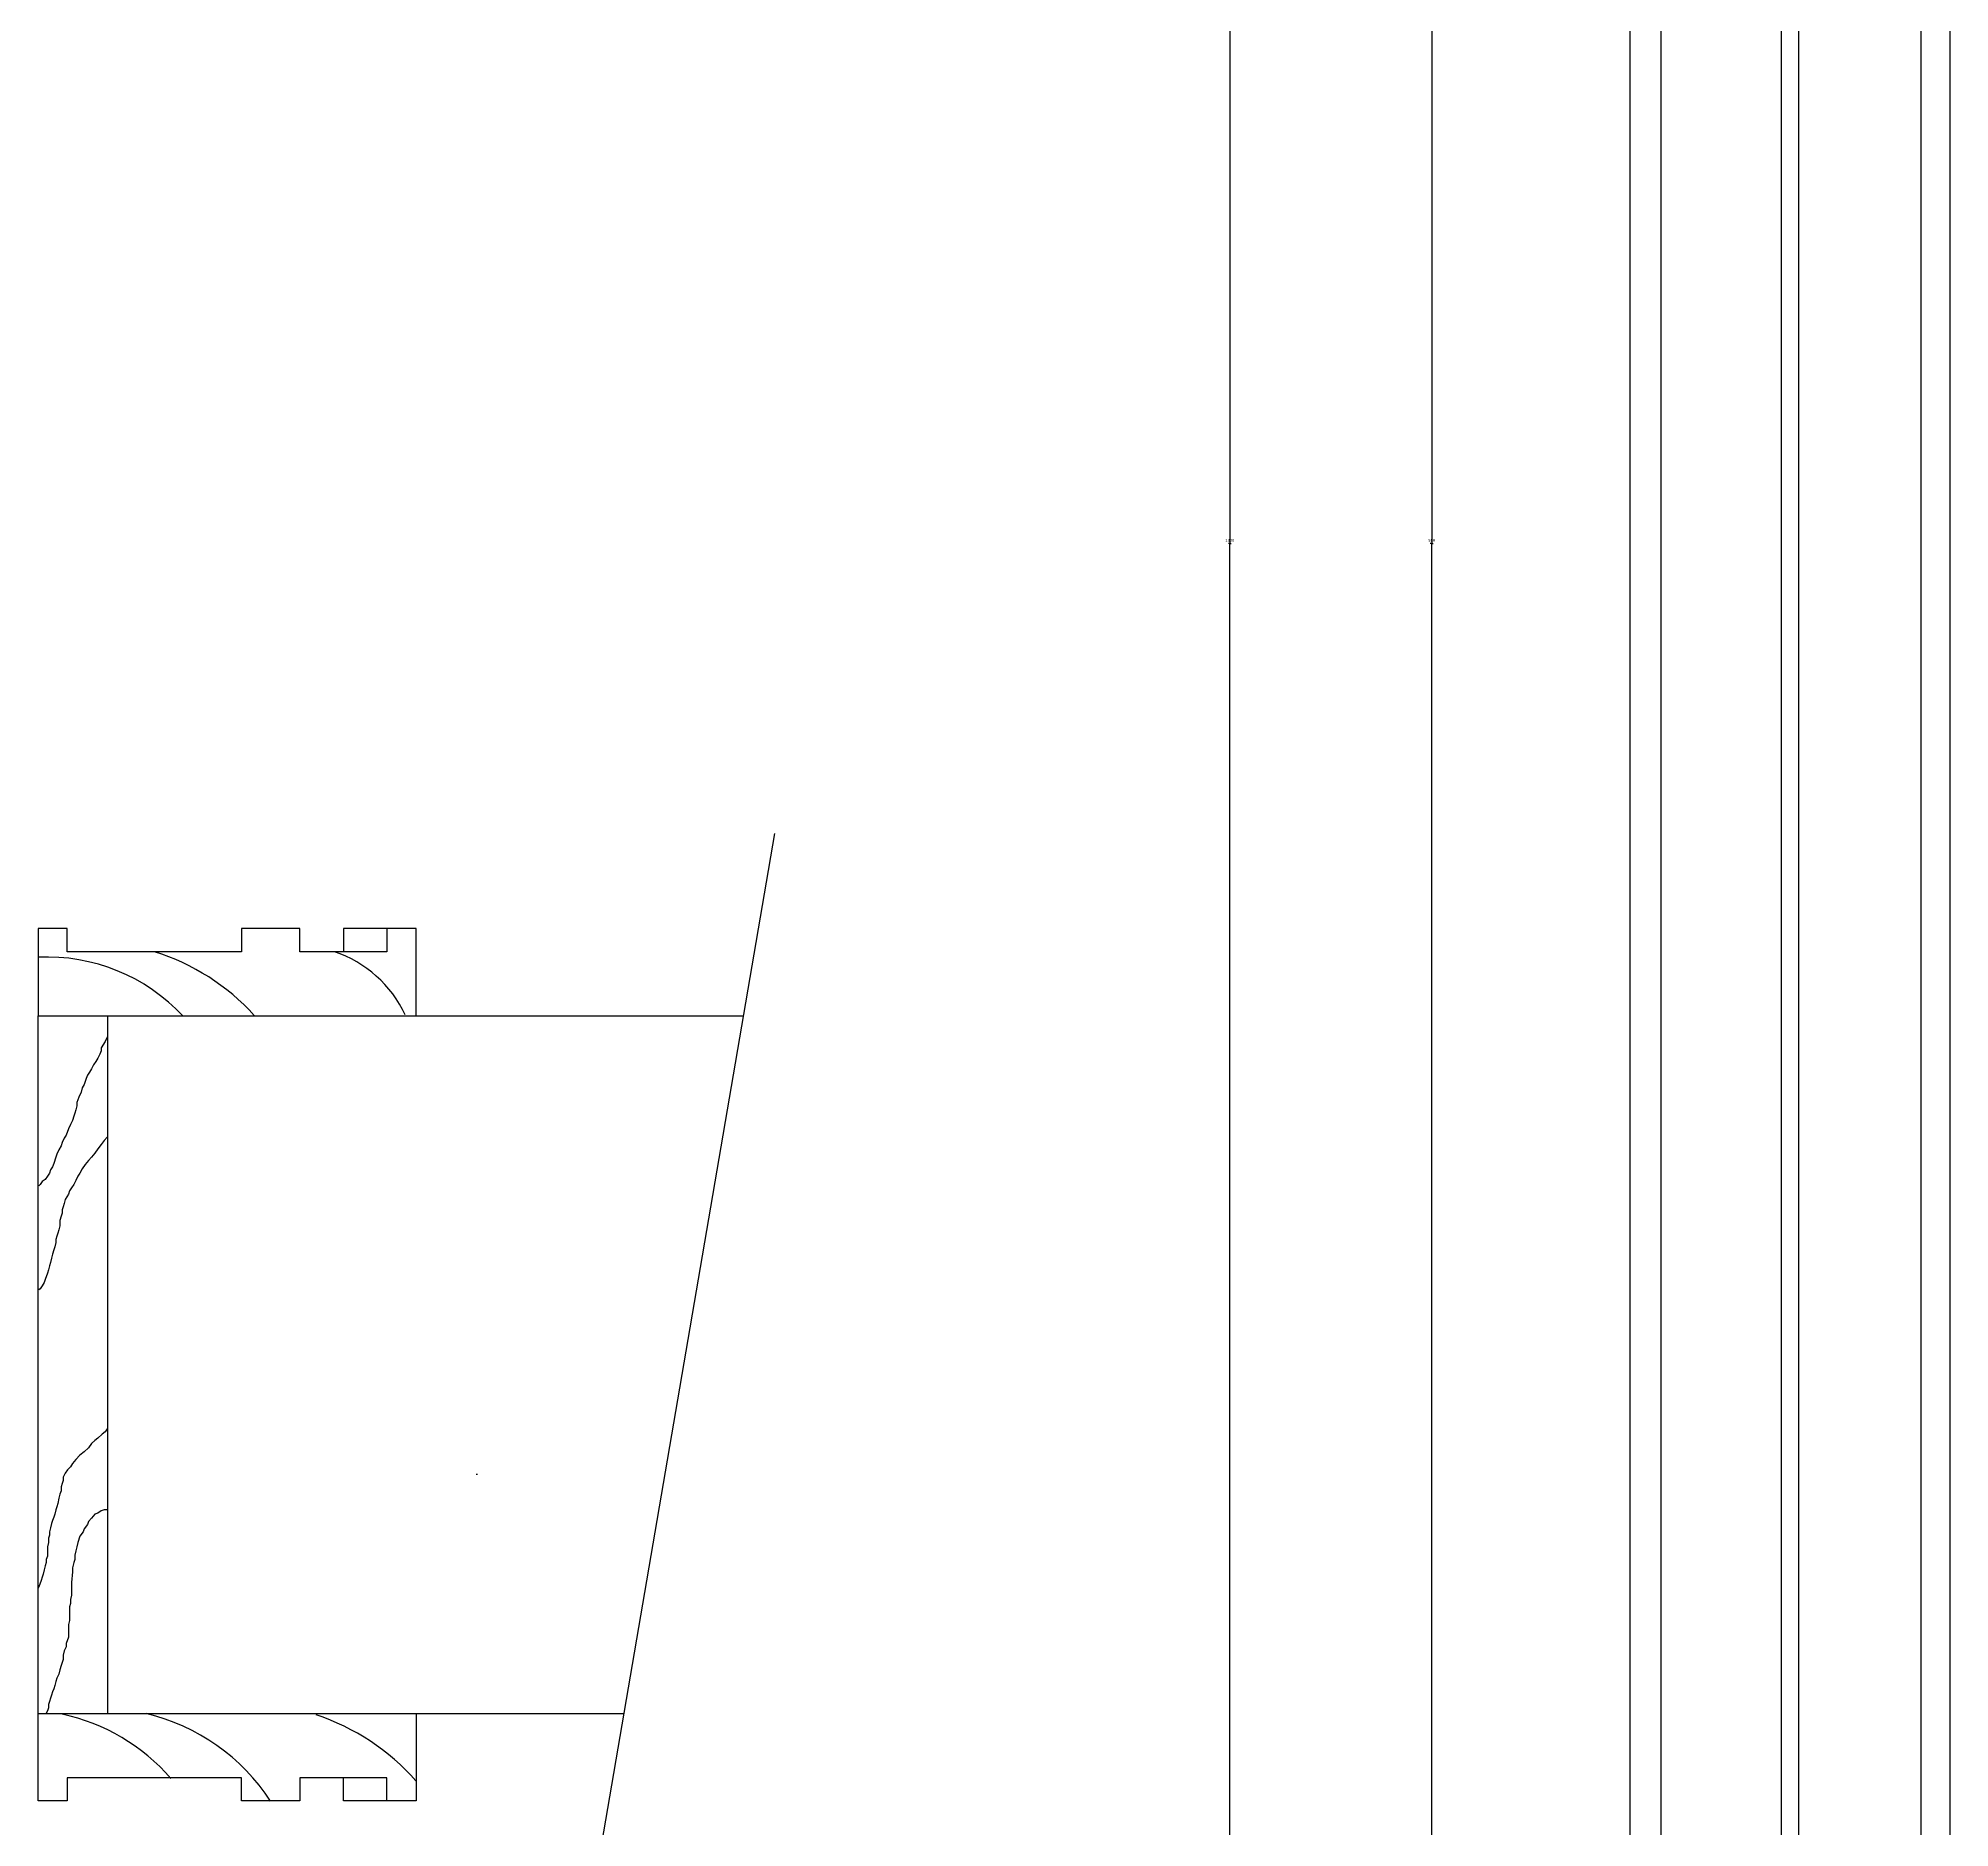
# Model space of a CAD drawing. Header units: metres. Extents: x 88 to 3581, y 92 to 4705.
# Drawn here: x 2480 to 3137, y 1897 to 2513 of the extents above; entities that cross this region are included whole.
import ezdxf

# ---------------------------------------------------------------- set-up
doc = ezdxf.new("R2010")
doc.units = ezdxf.units.M
for name, color, linetype in [('2', 2, 'Continuous'), ('3', 3, 'Continuous'), ('4', 4, 'Continuous'), ('7', 7, 'Continuous'), ('BH', 3, 'Continuous'), ('DIM', 3, 'Continuous')]:
    doc.layers.add(name, color=color, linetype=linetype)
doc.dimstyles.get("Standard").update_dxf_attribs({"dimtxt": 2.5, "dimasz": 2.5, "dimexe": 1.25, "dimexo": 0.625, "dimtad": 1, "dimcen": 2.5, "dimazin": 3, "dimtfac": 1, "dimtmove": 0, "dimatfit": 3})

# ---------------------------------------------------------------- blocks, each defined once
blk = doc.blocks.new('*D1')
for p, q in [((2889.34, 3638.98), (2889.34, 2338.98)), ((2889.09, 2338.98), (2888.84, 2338.98)), ((2889.34, 1038.98), (2889.34, 2338.98)), ((2889.34, 2338.98), (2889.34, 2338.98)), ((2889.59, 2338.98), (2889.84, 2338.98))]:
    blk.add_line(p, q)
at = {"layer": 'Defpoints'}
for p in [(2889.34, 3638.98), (2889.34, 2338.98), (2889.34, 1038.98)]:
    blk.add_point(p, dxfattribs=at)
at = {"layer": 'DIM', "insert": (2889.34, 2340.105), "char_height": 1, "attachment_point": 5}
blk.add_mtext('1300', dxfattribs=at)
blk = doc.blocks.new('*D2')
for p, q in [((2958.78, 2918.98), (2958.78, 2338.98)), ((2958.53, 2338.98), (2958.28, 2338.98)), ((2958.78, 1758.98), (2958.78, 2338.98)), ((2958.78, 2338.98), (2958.78, 2338.98)), ((2959.03, 2338.98), (2959.28, 2338.98))]:
    blk.add_line(p, q)
at = {"layer": 'Defpoints'}
for p in [(2958.78, 2918.98), (2958.78, 2338.98), (2958.78, 1758.98)]:
    blk.add_point(p, dxfattribs=at)
at = {"layer": 'DIM', "insert": (2958.78, 2340.105), "char_height": 1, "attachment_point": 5}
blk.add_mtext('580', dxfattribs=at)

msp = doc.modelspace()

# ---------------------------------------------------------------- hatches: boundary and pattern name
at = {"layer": 'BH'}
h = msp.add_hatch(dxfattribs=at)
h.set_pattern_fill('ANSI31', scale=500)
h.paths.add_polyline_path([(2722.05, 2176.6), (2529.22, 2176.6), (2529.27, 2176.55), (2529.22, 2176.6), (2503.48, 2176.6), (2503.48, 1936.6), (2516.84, 1936.6), (2516.33, 1936.72), (2516.84, 1936.6), (2680.91, 1936.6)])
h = msp.add_hatch(dxfattribs=at)
h.set_pattern_fill('AR-CONC', scale=20)
h.paths.add_polyline_path([(2722.05, 2176.6), (2529.22, 2176.6), (2529.27, 2176.55), (2529.22, 2176.6), (2503.48, 2176.6), (2503.48, 1936.6), (2516.84, 1936.6), (2516.33, 1936.72), (2516.84, 1936.6), (2680.91, 1936.6)])

# ---------------------------------------------------------------- linework, layer by layer
at = {"layer": '2'}
msp.add_lwpolyline([(2680.91, 1936.6), (2503.48, 1936.6), (2503.48, 2176.6), (2722.05, 2176.6)], dxfattribs=at)
at = {"layer": '3'}
for p, q in [((3037.56, 2918.98), (3037.56, 1758.98)), ((3126.93, 2918.98), (3126.93, 1758.98))]:
    msp.add_line(p, q, dxfattribs=at)
at = {"layer": '4'}
for p, q in [((3026.93, 2998.98), (3026.93, 1678.98)), ((3136.93, 2998.98), (3136.93, 1678.98))]:
    msp.add_line(p, q, dxfattribs=at)
for points in [[(2609.48, 2176.6), (2609.48, 2206.6), (2599.48, 2206.6), (2599.48, 2198.6), (2569.48, 2198.6), (2569.48, 2206.6), (2549.48, 2206.6), (2549.48, 2198.6), (2489.48, 2198.6), (2489.48, 2206.6), (2479.48, 2206.6), (2479.48, 2176.6)], [(2503.48, 1936.6), (2479.48, 1936.6), (2479.48, 2176.6), (2503.48, 2176.6)], [(2609.48, 1936.6), (2609.48, 1906.6), (2599.48, 1906.6), (2599.48, 1914.6), (2569.48, 1914.6), (2569.48, 1906.6), (2549.48, 1906.6), (2549.48, 1914.6), (2489.48, 1914.6), (2489.48, 1906.6), (2479.48, 1906.6), (2479.48, 1936.6)]]:
    msp.add_lwpolyline(points, dxfattribs=at)
at = {"layer": '7'}
for p, q in [((3078.93, 3638.98), (3078.93, 1098.98)), ((3084.93, 3638.98), (3084.93, 1098.98))]:
    msp.add_line(p, q, dxfattribs=at)
for points in [[(2599.48, 2206.6), (2584.48, 2206.6), (2584.48, 2198.6)], [(2599.48, 1906.6), (2584.48, 1906.6), (2584.48, 1914.6)]]:
    msp.add_lwpolyline(points, dxfattribs=at)
at = {"layer": 'BH'}
for centre, radius, start, end in [((2482.75, 2133.22), 63.57, 42.85, 92.82), ((2496.33, 2124.37), 77.79, 42.32, 72.61), ((2568.29, 2159.37), 41.37, 25.05, 71.5), ((2473.33, 1869.3), 68.68, 41.01, 77.82), ((2500.38, 1868), 70.55, 33.12, 76.61), ((2549.9, 1860.72), 79.61, 41.59, 71.53)]:
    msp.add_arc(centre, radius, start, end, dxfattribs=at)
at = {"layer": 'DIM'}
for p, q in [((2732.8, 2239.28), (2667.78, 1860.03)), ((2500.78, 2163.41), (2500.06, 2161.97)), ((2501.14, 2164.5), (2500.78, 2163.41)), ((2502.59, 2167.76), (2501.14, 2165.58)), ((2501.14, 2165.58), (2501.14, 2164.5)), ((2503.31, 2169.2), (2502.59, 2167.76)), ((2497.16, 2157.26), (2496.44, 2156.17)), ((2497.88, 2158.35), (2497.16, 2157.26)), ((2498.61, 2159.79), (2497.88, 2158.35)), ((2499.33, 2160.88), (2498.61, 2159.79)), ((2500.06, 2161.97), (2499.33, 2160.88)), ((2494.27, 2150.38), (2493.54, 2148.57)), ((2494.63, 2151.83), (2494.27, 2150.38)), ((2495.35, 2152.92), (2494.63, 2151.83)), ((2496.08, 2155.09), (2495.35, 2152.92)), ((2496.44, 2156.17), (2496.08, 2155.09)), ((2492.1, 2143.14), (2491.74, 2142.06)), ((2492.46, 2144.23), (2492.1, 2143.14)), ((2492.82, 2145.68), (2492.46, 2144.23)), ((2493.54, 2148.57), (2492.82, 2146.76)), ((2492.82, 2146.76), (2492.82, 2145.68)), ((2489.93, 2137.72), (2489.2, 2135.54)), ((2490.65, 2139.16), (2489.93, 2137.72)), ((2491.37, 2140.61), (2490.65, 2139.16)), ((2491.74, 2142.06), (2491.37, 2140.61)), ((2486.67, 2130.48), (2485.95, 2129.03)), ((2487.4, 2131.92), (2486.67, 2130.48)), ((2487.76, 2133.01), (2487.4, 2131.92)), ((2488.48, 2134.46), (2487.76, 2133.01)), ((2489.2, 2135.54), (2488.48, 2134.46)), ((2500.06, 2130.84), (2498.97, 2129.39)), ((2501.14, 2132.29), (2500.06, 2130.84)), ((2502.23, 2133.73), (2501.14, 2132.29)), ((2503.31, 2134.82), (2502.23, 2133.73)), ((2483.78, 2123.6), (2483.42, 2122.51)), ((2484.5, 2124.69), (2483.78, 2123.6)), ((2484.86, 2125.77), (2484.5, 2124.69)), ((2485.59, 2127.94), (2484.86, 2125.77)), ((2485.95, 2129.03), (2485.59, 2127.94)), ((2494.63, 2123.96), (2493.91, 2122.51)), ((2495.71, 2125.41), (2494.63, 2123.96)), ((2496.8, 2126.86), (2495.71, 2125.41)), ((2497.88, 2127.94), (2496.8, 2126.86)), ((2498.97, 2129.39), (2497.88, 2127.94)), ((2480.16, 2118.53), (2479.8, 2118.17)), ((2480.89, 2119.62), (2480.16, 2118.53)), ((2481.97, 2120.34), (2480.89, 2119.62)), ((2482.69, 2121.43), (2481.97, 2120.34)), ((2483.42, 2122.51), (2482.69, 2121.43)), ((2491.01, 2117.45), (2490.29, 2116.36)), ((2491.74, 2118.53), (2491.01, 2117.45)), ((2492.46, 2119.98), (2491.74, 2118.53)), ((2493.18, 2121.43), (2492.46, 2119.98)), ((2493.91, 2122.51), (2493.18, 2121.43)), ((2488.12, 2110.93), (2487.76, 2109.85)), ((2488.48, 2112.02), (2488.12, 2110.93)), ((2488.84, 2113.47), (2488.48, 2112.02)), ((2489.93, 2115.27), (2488.84, 2113.47)), ((2490.29, 2116.36), (2489.93, 2115.27)), ((2487.03, 2104.42), (2486.67, 2102.97)), ((2487.4, 2107.67), (2487.03, 2106.23)), ((2487.03, 2106.23), (2487.03, 2104.42)), ((2487.76, 2108.76), (2487.4, 2107.67)), ((2487.76, 2109.85), (2487.76, 2108.76)), ((2485.23, 2097.18), (2484.86, 2096.09)), ((2485.59, 2098.63), (2485.23, 2097.18)), ((2485.95, 2100.8), (2485.59, 2099.71)), ((2485.59, 2099.71), (2485.59, 2098.63)), ((2486.31, 2101.88), (2485.95, 2100.8)), ((2486.67, 2102.97), (2486.31, 2101.88)), ((2483.42, 2090.66), (2483.06, 2089.22)), ((2483.78, 2091.75), (2483.42, 2090.66)), ((2484.14, 2093.2), (2483.78, 2091.75)), ((2484.5, 2094.64), (2484.14, 2093.2)), ((2484.86, 2096.09), (2484.5, 2094.64)), ((2481.61, 2084.87), (2480.89, 2083.79)), ((2481.97, 2085.96), (2481.61, 2084.87)), ((2482.69, 2088.13), (2481.97, 2085.96)), ((2483.06, 2089.22), (2482.69, 2088.13)), ((2480.16, 2082.7), (2479.8, 2082.34)), ((2480.89, 2083.79), (2480.16, 2082.7)), ((2501.5, 2032.75), (2500.06, 2031.3)), ((2502.59, 2033.48), (2501.5, 2032.75)), ((2503.31, 2034.56), (2502.59, 2033.48)), ((2493.91, 2025.51), (2492.46, 2024.07)), ((2495.35, 2026.6), (2493.91, 2025.51)), ((2496.8, 2028.05), (2495.35, 2026.6)), ((2497.88, 2029.49), (2496.8, 2028.05)), ((2498.97, 2030.58), (2497.88, 2029.49)), ((2500.06, 2031.3), (2498.97, 2030.58)), ((2488.84, 2019.36), (2488.12, 2017.91)), ((2489.57, 2020.45), (2488.84, 2019.36)), ((2490.65, 2021.53), (2489.57, 2020.45)), ((2491.37, 2022.62), (2490.65, 2021.53)), ((2492.46, 2024.07), (2491.37, 2022.62)), ((2487.03, 2012.12), (2486.67, 2010.67)), ((2487.4, 2013.21), (2487.03, 2012.12)), ((2487.76, 2015.74), (2487.4, 2014.66)), ((2487.4, 2014.66), (2487.4, 2013.21)), ((2488.12, 2016.83), (2487.76, 2015.74)), ((2488.12, 2017.91), (2488.12, 2016.83)), ((2485.23, 2005.24), (2484.86, 2004.16)), ((2485.59, 2006.69), (2485.23, 2005.24)), ((2485.95, 2007.78), (2485.59, 2006.69)), ((2486.31, 2008.86), (2485.95, 2007.78)), ((2486.67, 2010.67), (2486.31, 2008.86)), ((2498.97, 2005.24), (2497.88, 2003.8)), ((2500.06, 2005.61), (2498.97, 2005.24)), ((2501.14, 2006.33), (2500.06, 2005.61)), ((2502.23, 2006.69), (2501.14, 2006.33)), ((2503.31, 2006.69), (2502.23, 2006.69)), ((2483.78, 2000.54), (2483.42, 1999.09)), ((2483.42, 1999.09), (2483.42, 1998.01)), ((2484.14, 2001.99), (2483.78, 2000.54)), ((2484.5, 2003.07), (2484.14, 2001.99)), ((2484.86, 2004.16), (2484.5, 2003.07)), ((2494.99, 1999.09), (2493.91, 1997.64)), ((2495.35, 2000.18), (2494.99, 1999.09)), ((2496.44, 2001.63), (2495.35, 2000.18)), ((2496.8, 2002.71), (2496.44, 2001.63)), ((2497.88, 2003.8), (2496.8, 2002.71)), ((2483.06, 1995.47), (2482.69, 1994.02)), ((2482.69, 1994.02), (2482.69, 1990.77)), ((2483.42, 1998.01), (2483.06, 1996.92)), ((2483.06, 1996.92), (2483.06, 1995.47)), ((2492.46, 1992.58), (2492.1, 1991.13)), ((2492.82, 1994.02), (2492.46, 1992.58)), ((2493.18, 1995.47), (2492.82, 1994.02)), ((2493.91, 1997.64), (2493.18, 1995.47)), ((2481.61, 1986.06), (2481.25, 1984.61)), ((2481.97, 1987.51), (2481.61, 1986.06)), ((2482.33, 1988.6), (2481.97, 1987.51)), ((2482.69, 1990.77), (2482.33, 1989.68)), ((2482.33, 1989.68), (2482.33, 1988.6)), ((2491.37, 1985.34), (2491.01, 1981.72)), ((2491.74, 1988.6), (2491.37, 1986.79)), ((2491.37, 1986.79), (2491.37, 1985.34)), ((2492.1, 1989.68), (2491.74, 1988.6)), ((2492.1, 1991.13), (2492.1, 1989.68)), ((2479.8, 1980.27), (2479.44, 1979.55)), ((2480.52, 1982.44), (2479.8, 1980.27)), ((2480.89, 1983.53), (2480.52, 1982.44)), ((2481.25, 1984.61), (2480.89, 1983.53)), ((2491.01, 1981.72), (2491.01, 1977.38)), ((2490.65, 1974.48), (2490.29, 1973.39)), ((2490.29, 1973.39), (2490.29, 1968.69)), ((2491.01, 1977.38), (2490.65, 1975.93)), ((2490.65, 1975.93), (2490.65, 1974.48)), ((2490.29, 1968.69), (2489.93, 1967.24)), ((2489.93, 1967.24), (2489.93, 1962.9)), ((2489.2, 1959.64), (2488.48, 1958.19)), ((2489.93, 1962.9), (2489.2, 1960.73)), ((2489.2, 1960.73), (2489.2, 1959.64)), ((2487.4, 1953.13), (2487.03, 1951.68)), ((2487.76, 1954.21), (2487.4, 1953.13)), ((2488.12, 1955.3), (2487.76, 1954.21)), ((2488.48, 1958.19), (2488.12, 1956.74)), ((2488.12, 1956.74), (2488.12, 1955.3)), ((2485.23, 1946.25), (2484.86, 1945.16)), ((2485.59, 1947.7), (2485.23, 1946.25)), ((2485.95, 1948.78), (2485.59, 1947.7)), ((2486.67, 1950.23), (2485.95, 1948.78)), ((2487.03, 1951.68), (2486.67, 1950.23)), ((2483.42, 1940.82), (2483.06, 1939.73)), ((2483.06, 1939.73), (2483.06, 1938.65)), ((2483.78, 1941.91), (2483.42, 1940.82)), ((2484.14, 1942.99), (2483.78, 1941.91)), ((2484.5, 1944.08), (2484.14, 1942.99)), ((2484.86, 1945.16), (2484.5, 1944.08)), ((2482.69, 1937.56), (2482.33, 1936.84)), ((2483.06, 1938.65), (2482.69, 1937.56))]:
    msp.add_line(p, q, dxfattribs=at)

# ---------------------------------------------------------------- dimensions: what is measured, and where the dimension line sits
for base, p1, p2, text, picture, middle in [((2889.34, 2338.98), (2889.34, 3638.98), (2889.34, 1038.98), '1300', '*D1', (2889.34, 2340.105)), ((2958.78, 2338.98), (2958.78, 2918.98), (2958.78, 1758.98), '580', '*D2', (2958.78, 2340.105))]:
    dim = msp.add_linear_dim(base=base, p1=p1, p2=p2, text=text, dimstyle='Standard', dxfattribs=at)
    dim.commit()
    dim.dimension.update_dxf_attribs({"geometry": picture, "text_midpoint": middle})

doc.saveas('drawing.dxf')
